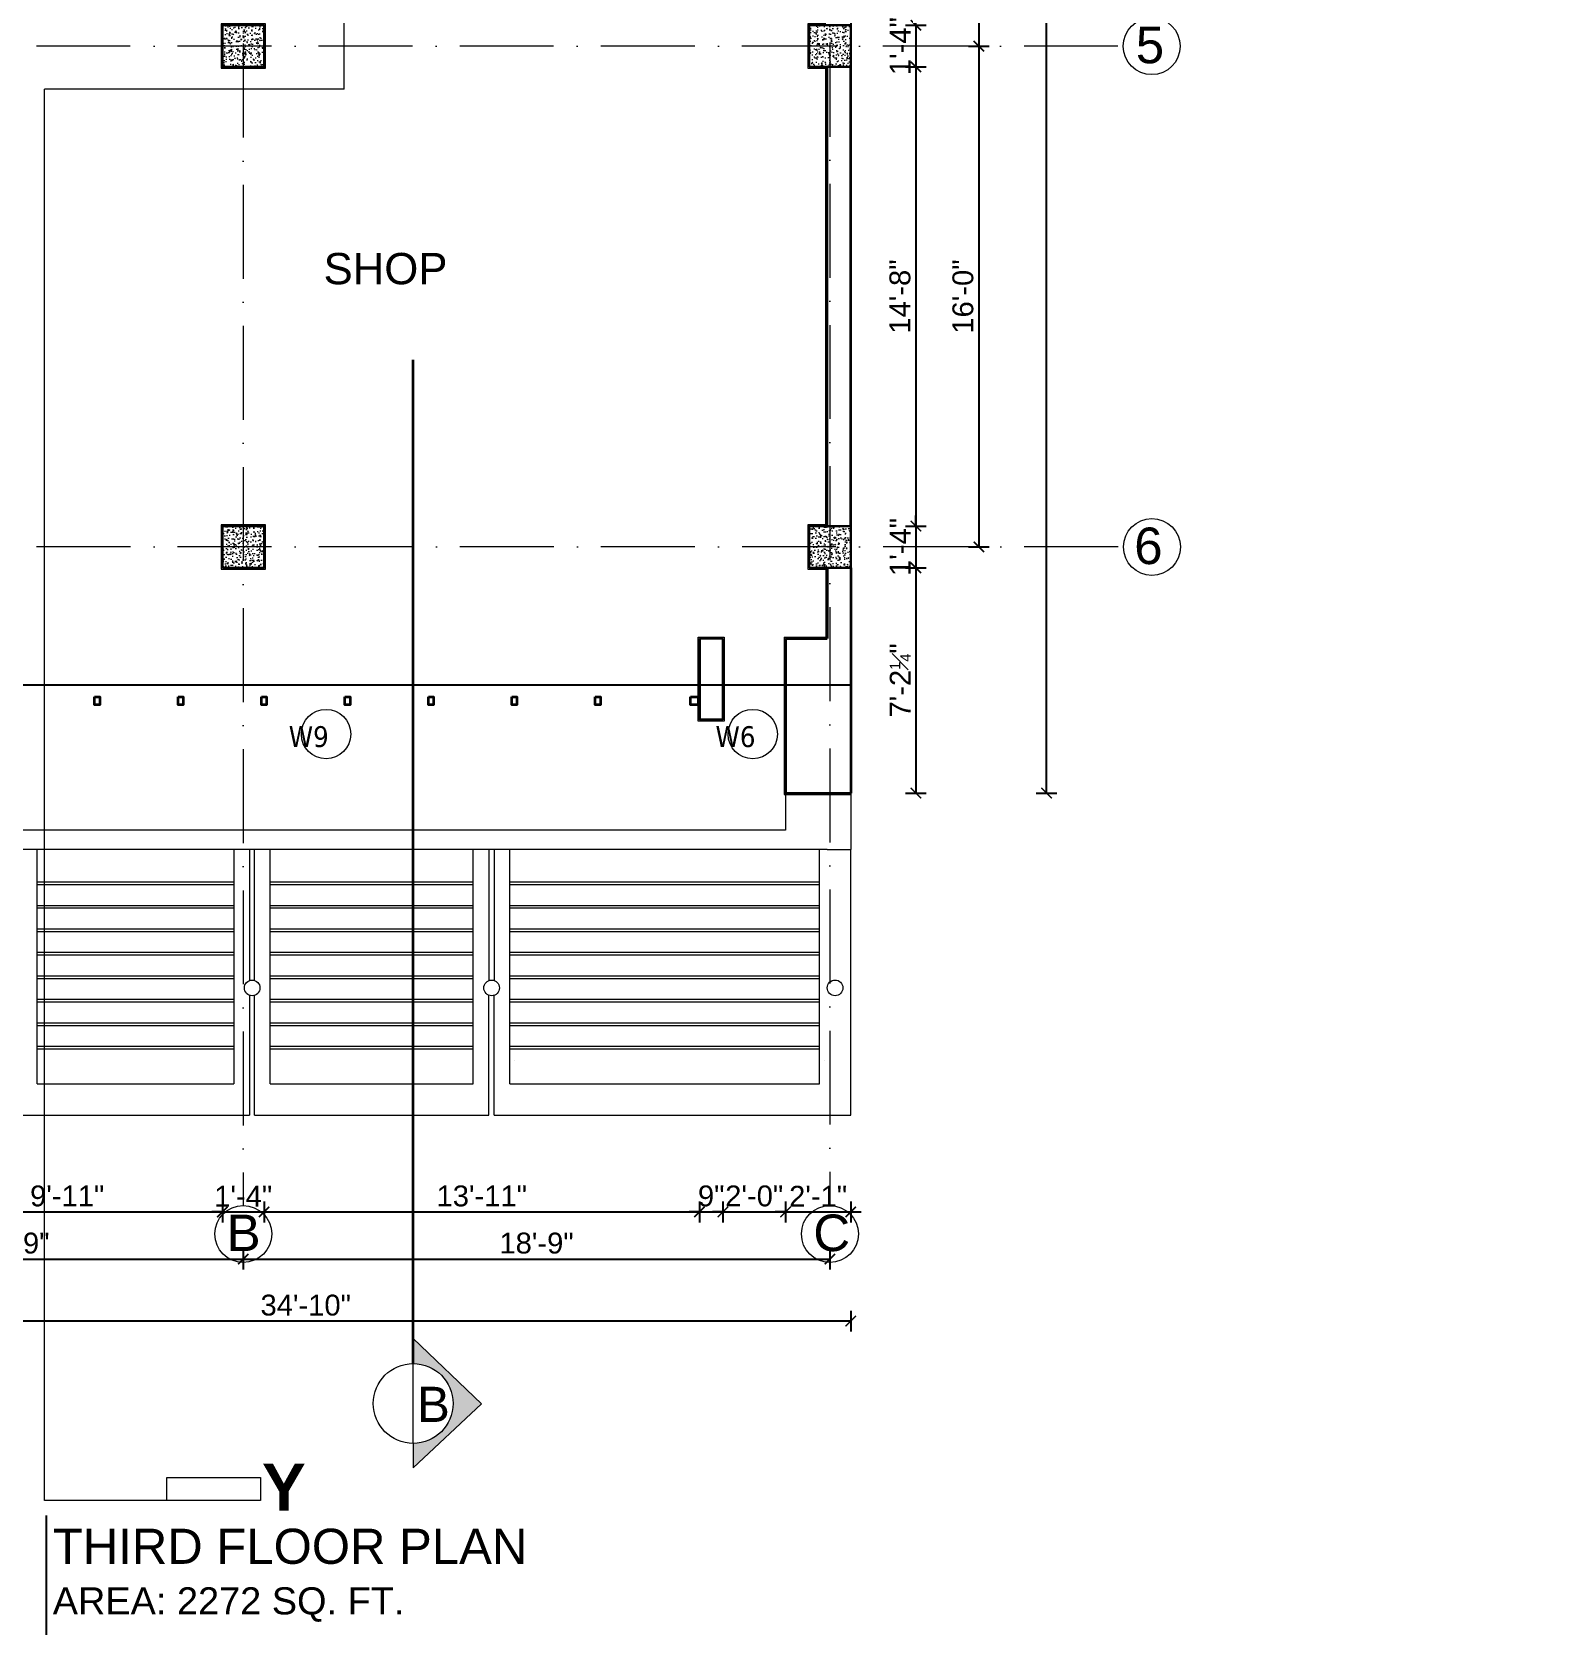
# Model space of a CAD drawing. Header units: inches. Extents: x 10755 to 33653, y -10992 to 10708.
# Drawn here: x 16191 to 16776, y 5818 to 6432 of the extents above; entities that cross this region are included whole.
import ezdxf

# ---------------------------------------------------------------- set-up
doc = ezdxf.new("R2010")
doc.units = ezdxf.units.IN
doc.header["$MEASUREMENT"] = 0
doc.linetypes.add('ACAD_ISO10W100', pattern=[18, 12, -3, 0, -3])
for name, color, linetype, lineweight in [('centerline', 9, 'ACAD_ISO10W100', 5), ('col', 1, 'Continuous', 30), ('dim', 6, 'Continuous', 13), ('dimension center - 8', 134, 'Continuous', 13), ('dimension element- 8', 5, 'Continuous', 13), ('dimension inter - 8', 6, 'Continuous', 13), ('dimension overall - 8', 185, 'Continuous', 13), ('DIMINSION', 5, 'Continuous', 15), ('elevation1', 230, 'Continuous', 13), ('hatch 2', 8, 'Continuous', 13), ('hatch- rcc', 252, 'Continuous', 5), ('PLASTER', 50, 'Continuous', 9), ('Section line-1-8', 172, 'Continuous', 35), ('SECTION LINE1', 6, 'Continuous', 18), ('Section text-1-8', 6, 'Continuous', 18), ('STAIRCASE', 143, 'Continuous', 15), ('title text 1', 113, 'Continuous', 25), ('wall', 1, 'Continuous', 35)]:
    doc.layers.add(name, color=color, linetype=linetype, lineweight=lineweight)
doc.layers.add('T-TEXT', color=230, linetype='Continuous')
doc.layers.get('dimension inter - 8').off()
doc.layers.get('DIMINSION').off()
doc.styles.add('arial', font='arial.ttf')
doc.styles.add('Prajwal', font='stylu.ttf', dxfattribs={"height": 9})
doc.styles.get("Standard").update_dxf_attribs({"font": 'arial.ttf'})
doc.styles.add('suren', font='times.ttf', dxfattribs={"height": 4})
doc.dimstyles.new('S8', dxfattribs={"dimscale": 8, "dimtxt": 1, "dimasz": 0.5, "dimexe": 0.5, "dimexo": 0.5, "dimgap": 0.25, "dimtad": 1, "dimzin": 3, "dimdsep": 46, "dimlunit": 4, "dimtxsty": 'Standard', "dimblk": 'ARCHTICK', "dimcen": 0, "dimclrd": 256, "dimclre": 256, "dimclrt": 6, "dimadec": 0, "dimazin": 0, "dimtfac": 0.5, "dimtix": 1, "dimtmove": 1, "dimatfit": 3, "dimfxl": 0.5, "dimfxlon": 1, "dimfrac": 1, "dimtolj": 1, "dimtzin": 0, "dimarcsym": 1})

# ---------------------------------------------------------------- blocks, each defined once
blk = doc.blocks.new('ETERWEWE')
at = {"layer": 'hatch- rcc', "linetype": 'Continuous', "ltscale": 30}
h = blk.add_hatch(dxfattribs=at)
h.set_pattern_fill('AR-CONC', color=256, scale=0.5, style=0)
h.set_pattern_definition([(50, (0, 0), (3.586300913, -0.313760675), [0.375, -4.125]), (355, (0, 0), (-0.69375667, 3.76096067), [0.3, -3.3]), (100.4514445, (0.299, -0.026), (2.89254423, 3.447199955), [0.31870096, -3.50571056]), (46.1842, (0, 1), (5.33620665, -0.8275964), [0.5625, -6.1875]), (96.6356355, (0.4447, 0.931), (4.67330973, 4.870593), [0.47805171, -5.2585688]), (351.184164, (0, 1), (4.67330973, 4.870593), [0.45, -4.95]), (21, (0.5, 0.75), (2.98453526, -2.013094453), [0.375, -4.125]), (326, (0.5, 0.75), (1.21657666, 3.625750225), [0.3, -3.3]), (71.4514447, (0.7487, 0.5822), (4.20111188, 1.612655764), [0.31870095, -3.50571056]), (37.5, (0, 0), (0.060799277, 1.664469269), [0, -3.26, 0, -3.35, 0, -3.3125]), (7.5, (0, 0), (1.315347687, 1.97205856), [0, -1.91, 0, -3.185, 0, -1.2625]), (327.5, (-1.115, 0), (2.669112181, -0.112774359), [0, -1.25, 0, -3.9, 0, -5.175]), (317.5, (-1.615, 0), (2.915930847, 0.50052491), [0, -1.625, 0, -2.59, 0, -3.675])])
h.paths.add_polyline_path([(159423.23, -3794.58), (159439.23, -3794.58), (159439.23, -3778.58), (159423.23, -3778.58)])
at = {"layer": 'col', "linetype": 'Continuous', "ltscale": 30}
blk.add_lwpolyline([(159423.23, -3794.58), (159423.23, -3778.58), (159439.23, -3778.58), (159439.23, -3794.58), (159423.23, -3794.58)], dxfattribs=at)
blk = doc.blocks.new('EWEWRTT')
at = {"layer": 'centerline', "ltscale": 3}
for p, q in [((176494.85, -3623.75), (176494.85, -4988.85)), ((176719.8, -3623.43), (176719.8, -4988.85)), ((176830.26, -4544.4), (176184.91, -4544.4)), ((176830.31, -4736.4), (176184.95, -4736.4))]:
    blk.add_line(p, q, dxfattribs=at)
at = {"layer": 'centerline', "linetype": 'Continuous'}
for centre in [(176843.23, -4544.4), (176843.28, -4736.4), (176494.85, -4999.76), (176719.8, -4999.76)]:
    blk.add_circle(centre, 10.91, dxfattribs=at)
at = {"layer": 'T-TEXT', "ltscale": 100, "char_height": 14, "width": 12.944, "style": 'suren'}
for s, insert, attachment_point in [('{\\fArial|b0|i0|c0|p34;5}', (176847.97, -4536.96), 3), ('{\\fArial|b0|i0|c0|p34;6}', (176847.37, -4728.96), 3), ('{\\fArial|b0|i0|c0|p34;B}', (176488.49, -4992.32), 1), ('{\\fArial|b0|i0|c0|p34;C}', (176713.44, -4992.32), 1)]:
    blk.add_mtext(s, dxfattribs=dict(at, insert=insert, attachment_point=attachment_point))
blk = doc.blocks.new('WEQQWQW')
at = {"layer": 'SECTION LINE1', "linetype": 'Continuous', "ltscale": 30}
for p, q in [((177367.99, -4560.95), (177367.99, -3517.55)), ((177253.09, -5101.89), (177253.09, -4560.95)), ((177367.99, -4560.95), (177253.09, -4560.95)), ((177299.94, -5101.89), (177253.09, -5101.89))]:
    blk.add_line(p, q, dxfattribs=at)
blk.add_lwpolyline([(177299.94, -5101.89), (177299.94, -5093.13), (177335.94, -5093.13), (177335.94, -5101.89)], close=True, dxfattribs=at)
at = {"layer": 'title text 1', "insert": (177353.24, -5087.85), "char_height": 18, "width": 3.410605131648481e-13, "attachment_point": 3, "style": 'Prajwal'}
blk.add_mtext('\\pi-24.83;{\\fArial|b1|i0|c0|p34;Y}', dxfattribs=at)
blk = doc.blocks.new('wewerrr')
at = {"layer": 'DIMINSION', "linetype": 'Continuous'}
for p in [(17063.62, -757.81), (17063.62, -757.81), (17288.57, -757.81), (17288.57, -757.81), (17063.62, -949.81), (17063.62, -949.81), (17288.57, -949.81), (17288.57, -949.81)]:
    blk.add_blockref('ETERWEWE', p, dxfattribs=at)
blk = doc.blocks.new('_ArchTick')
at = {"color": 0, "const_width": 0.15}
blk.add_lwpolyline([(-0.5, -0.5), (0.5, 0.5)], dxfattribs=at)
blk = doc.blocks.new('*D1015')
at = {"layer": 'Defpoints', "color": 0, "transparency": 16777216}
for p in [(16479.43, 6140.48), (16504.43, 6140.48), (16504.43, 5979.9)]:
    blk.add_point(p, dxfattribs=at)
at = {"layer": 'dimension element- 8', "lineweight": -2, "transparency": 16777216}
for p, q in [((16479.43, 5979.9), (16475.43, 5979.9)), ((16479.43, 5983.9), (16479.43, 5975.9)), ((16479.43, 5979.9), (16504.43, 5979.9)), ((16504.43, 5983.9), (16504.43, 5975.9)), ((16504.43, 5979.9), (16508.43, 5979.9))]:
    blk.add_line(p, q, dxfattribs=at)
at = {"layer": 'dimension element- 8', "lineweight": -2, "transparency": 16777216, "xscale": 4, "yscale": 4, "zscale": 4}
blk.add_blockref('_ArchTick', (16479.43, 5979.9), dxfattribs=at)
at = {"layer": 'dimension element- 8', "lineweight": -2, "transparency": 16777216, "xscale": 4, "yscale": 4, "zscale": 4, "rotation": 180}
blk.add_blockref('_ArchTick', (16504.43, 5979.9), dxfattribs=at)
at = {"layer": 'dimension element- 8', "color": 6, "transparency": 16777216, "insert": (16491.93, 5985.91), "char_height": 8, "attachment_point": 5}
blk.add_mtext('\\A1;2\'-1"', dxfattribs=at)
blk = doc.blocks.new('*D1003')
at = {"layer": 'Defpoints', "color": 0, "transparency": 16777216}
for p in [(16504.41, 6434.82), (16504.41, 6418.82), (16529.42, 6418.82)]:
    blk.add_point(p, dxfattribs=at)
at = {"layer": 'dimension element- 8', "lineweight": -2, "transparency": 16777216}
for p, q in [((16525.42, 6434.82), (16533.42, 6434.82)), ((16529.42, 6434.82), (16529.42, 6438.82)), ((16529.42, 6434.82), (16529.42, 6418.82)), ((16525.42, 6418.82), (16533.42, 6418.82)), ((16529.42, 6418.82), (16529.42, 6414.82))]:
    blk.add_line(p, q, dxfattribs=at)
at = {"layer": 'dimension element- 8', "lineweight": -2, "transparency": 16777216, "xscale": 4, "yscale": 4, "zscale": 4}
for p, rotation in [((16529.42, 6434.82), 270), ((16529.42, 6418.82), 90)]:
    blk.add_blockref('_ArchTick', p, dxfattribs=dict(at, rotation=rotation))
at = {"layer": 'dimension element- 8', "color": 6, "transparency": 16777216, "insert": (16523.41, 6426.82), "char_height": 8, "attachment_point": 5, "rotation": 90}
blk.add_mtext('\\A1;1\'-4"', dxfattribs=at)
blk = doc.blocks.new('*D1004')
at = {"layer": 'Defpoints', "color": 0, "transparency": 16777216}
for p in [(16504.41, 6418.82), (16504.43, 6242.82), (16529.42, 6242.82)]:
    blk.add_point(p, dxfattribs=at)
at = {"layer": 'dimension element- 8', "lineweight": -2, "transparency": 16777216}
for p, q in [((16525.42, 6418.82), (16533.42, 6418.82)), ((16529.42, 6418.82), (16529.42, 6242.82)), ((16525.42, 6242.82), (16533.42, 6242.82))]:
    blk.add_line(p, q, dxfattribs=at)
at = {"layer": 'dimension element- 8', "lineweight": -2, "transparency": 16777216, "xscale": 4, "yscale": 4, "zscale": 4}
for p, rotation in [((16529.42, 6418.82), 90), ((16529.42, 6242.82), 270)]:
    blk.add_blockref('_ArchTick', p, dxfattribs=dict(at, rotation=rotation))
at = {"layer": 'dimension element- 8', "color": 6, "transparency": 16777216, "insert": (16523.34, 6330.82), "char_height": 8, "attachment_point": 5, "rotation": 90}
blk.add_mtext('\\A1;14\'-8"', dxfattribs=at)
blk = doc.blocks.new('*D1005')
at = {"layer": 'Defpoints', "color": 0, "transparency": 16777216}
for p in [(16504.43, 6242.82), (16504.41, 6226.82), (16529.42, 6226.82)]:
    blk.add_point(p, dxfattribs=at)
at = {"layer": 'dimension element- 8', "lineweight": -2, "transparency": 16777216}
for p, q in [((16529.42, 6242.82), (16529.42, 6246.82)), ((16525.42, 6242.82), (16533.42, 6242.82)), ((16529.42, 6242.82), (16529.42, 6226.82)), ((16525.42, 6226.82), (16533.42, 6226.82)), ((16529.42, 6226.82), (16529.42, 6222.82))]:
    blk.add_line(p, q, dxfattribs=at)
at = {"layer": 'dimension element- 8', "lineweight": -2, "transparency": 16777216, "xscale": 4, "yscale": 4, "zscale": 4}
for p, rotation in [((16529.42, 6242.82), 270), ((16529.42, 6226.82), 90)]:
    blk.add_blockref('_ArchTick', p, dxfattribs=dict(at, rotation=rotation))
at = {"layer": 'dimension element- 8', "color": 6, "transparency": 16777216, "insert": (16523.41, 6234.82), "char_height": 8, "attachment_point": 5, "rotation": 90}
blk.add_mtext('\\A1;1\'-4"', dxfattribs=at)
blk = doc.blocks.new('*D1006')
at = {"layer": 'Defpoints', "color": 0, "transparency": 16777216}
for p in [(16504.41, 6226.82), (16504.43, 6140.48), (16529.42, 6140.48)]:
    blk.add_point(p, dxfattribs=at)
at = {"layer": 'dimension element- 8', "lineweight": -2, "transparency": 16777216}
for p, q in [((16525.42, 6226.82), (16533.42, 6226.82)), ((16529.42, 6226.82), (16529.42, 6140.48)), ((16525.42, 6140.48), (16533.42, 6140.48))]:
    blk.add_line(p, q, dxfattribs=at)
at = {"layer": 'dimension element- 8', "lineweight": -2, "transparency": 16777216, "xscale": 4, "yscale": 4, "zscale": 4}
for p, rotation in [((16529.42, 6226.82), 90), ((16529.42, 6140.48), 270)]:
    blk.add_blockref('_ArchTick', p, dxfattribs=dict(at, rotation=rotation))
at = {"layer": 'dimension element- 8', "color": 6, "transparency": 16777216, "insert": (16523.41, 6183.65), "char_height": 8, "attachment_point": 5, "rotation": 90}
blk.add_mtext('\\A1;7\'-2{\\H0.500000x;\\S1#4;}"', dxfattribs=at)
blk = doc.blocks.new('*D1010')
at = {"layer": 'Defpoints', "color": 0, "transparency": 16777216}
for p in [(16263.49, 6226.82), (16144.49, 6180.37), (16263.49, 5979.9)]:
    blk.add_point(p, dxfattribs=at)
at = {"layer": 'dimension element- 8', "lineweight": -2, "transparency": 16777216}
for p, q in [((16144.49, 5983.9), (16144.49, 5975.9)), ((16144.49, 5979.9), (16263.49, 5979.9)), ((16263.49, 5983.9), (16263.49, 5975.9))]:
    blk.add_line(p, q, dxfattribs=at)
at = {"layer": 'dimension element- 8', "lineweight": -2, "transparency": 16777216, "xscale": 4, "yscale": 4, "zscale": 4, "rotation": 180}
blk.add_blockref('_ArchTick', (16144.49, 5979.9), dxfattribs=at)
at = {"layer": 'dimension element- 8', "lineweight": -2, "transparency": 16777216, "xscale": 4, "yscale": 4, "zscale": 4}
blk.add_blockref('_ArchTick', (16263.49, 5979.9), dxfattribs=at)
at = {"layer": 'dimension element- 8', "color": 6, "transparency": 16777216, "insert": (16203.99, 5985.98), "char_height": 8, "attachment_point": 5}
blk.add_mtext('\\A1;9\'-11"', dxfattribs=at)
blk = doc.blocks.new('*D1011')
at = {"layer": 'Defpoints', "color": 0, "transparency": 16777216}
for p in [(16263.49, 6226.82), (16279.49, 6226.82), (16279.49, 5979.9)]:
    blk.add_point(p, dxfattribs=at)
at = {"layer": 'dimension element- 8', "lineweight": -2, "transparency": 16777216}
for p, q in [((16263.49, 5979.9), (16259.49, 5979.9)), ((16263.49, 5983.9), (16263.49, 5975.9)), ((16263.49, 5979.9), (16279.49, 5979.9)), ((16279.49, 5983.9), (16279.49, 5975.9)), ((16279.49, 5979.9), (16283.49, 5979.9))]:
    blk.add_line(p, q, dxfattribs=at)
at = {"layer": 'dimension element- 8', "lineweight": -2, "transparency": 16777216, "xscale": 4, "yscale": 4, "zscale": 4}
blk.add_blockref('_ArchTick', (16263.49, 5979.9), dxfattribs=at)
at = {"layer": 'dimension element- 8', "lineweight": -2, "transparency": 16777216, "xscale": 4, "yscale": 4, "zscale": 4, "rotation": 180}
blk.add_blockref('_ArchTick', (16279.49, 5979.9), dxfattribs=at)
at = {"layer": 'dimension element- 8', "color": 6, "transparency": 16777216, "insert": (16271.49, 5985.91), "char_height": 8, "attachment_point": 5}
blk.add_mtext('\\A1;1\'-4"', dxfattribs=at)
blk = doc.blocks.new('*D1012')
at = {"layer": 'Defpoints', "color": 0, "transparency": 16777216}
for p in [(16279.49, 6226.82), (16446.43, 6168.6), (16446.43, 5979.9)]:
    blk.add_point(p, dxfattribs=at)
at = {"layer": 'dimension element- 8', "lineweight": -2, "transparency": 16777216}
for p, q in [((16279.49, 5983.9), (16279.49, 5975.9)), ((16279.49, 5979.9), (16446.43, 5979.9)), ((16446.43, 5983.9), (16446.43, 5975.9))]:
    blk.add_line(p, q, dxfattribs=at)
at = {"layer": 'dimension element- 8', "lineweight": -2, "transparency": 16777216, "xscale": 4, "yscale": 4, "zscale": 4, "rotation": 180}
blk.add_blockref('_ArchTick', (16279.49, 5979.9), dxfattribs=at)
at = {"layer": 'dimension element- 8', "lineweight": -2, "transparency": 16777216, "xscale": 4, "yscale": 4, "zscale": 4}
blk.add_blockref('_ArchTick', (16446.43, 5979.9), dxfattribs=at)
at = {"layer": 'dimension element- 8', "color": 6, "transparency": 16777216, "insert": (16362.96, 5985.98), "char_height": 8, "attachment_point": 5}
blk.add_mtext('\\A1;13\'-11"', dxfattribs=at)
blk = doc.blocks.new('*D1013')
at = {"layer": 'Defpoints', "color": 0, "transparency": 16777216}
for p in [(16446.43, 6168.6), (16455.43, 6168.6), (16455.43, 5979.9)]:
    blk.add_point(p, dxfattribs=at)
at = {"layer": 'dimension element- 8', "lineweight": -2, "transparency": 16777216}
for p, q in [((16446.43, 5979.9), (16442.43, 5979.9)), ((16446.43, 5983.9), (16446.43, 5975.9)), ((16446.43, 5979.9), (16455.43, 5979.9)), ((16455.43, 5983.9), (16455.43, 5975.9)), ((16455.43, 5979.9), (16459.43, 5979.9))]:
    blk.add_line(p, q, dxfattribs=at)
at = {"layer": 'dimension element- 8', "lineweight": -2, "transparency": 16777216, "xscale": 4, "yscale": 4, "zscale": 4}
blk.add_blockref('_ArchTick', (16446.43, 5979.9), dxfattribs=at)
at = {"layer": 'dimension element- 8', "lineweight": -2, "transparency": 16777216, "xscale": 4, "yscale": 4, "zscale": 4, "rotation": 180}
blk.add_blockref('_ArchTick', (16455.43, 5979.9), dxfattribs=at)
at = {"layer": 'dimension element- 8', "color": 6, "transparency": 16777216, "insert": (16450.93, 5985.98), "char_height": 8, "attachment_point": 5}
blk.add_mtext('\\A1;9"', dxfattribs=at)
blk = doc.blocks.new('*D1014')
at = {"layer": 'Defpoints', "color": 0, "transparency": 16777216}
for p in [(16455.43, 6168.6), (16479.43, 6140.48), (16479.43, 5979.9)]:
    blk.add_point(p, dxfattribs=at)
at = {"layer": 'dimension element- 8', "lineweight": -2, "transparency": 16777216}
for p, q in [((16455.43, 5979.9), (16451.43, 5979.9)), ((16455.43, 5983.9), (16455.43, 5975.9)), ((16455.43, 5979.9), (16479.43, 5979.9)), ((16479.43, 5983.9), (16479.43, 5975.9)), ((16479.43, 5979.9), (16483.43, 5979.9))]:
    blk.add_line(p, q, dxfattribs=at)
at = {"layer": 'dimension element- 8', "lineweight": -2, "transparency": 16777216, "xscale": 4, "yscale": 4, "zscale": 4}
blk.add_blockref('_ArchTick', (16455.43, 5979.9), dxfattribs=at)
at = {"layer": 'dimension element- 8', "lineweight": -2, "transparency": 16777216, "xscale": 4, "yscale": 4, "zscale": 4, "rotation": 180}
blk.add_blockref('_ArchTick', (16479.43, 5979.9), dxfattribs=at)
at = {"layer": 'dimension element- 8', "color": 6, "transparency": 16777216, "insert": (16467.43, 5985.98), "char_height": 8, "attachment_point": 5}
blk.add_mtext('\\A1;2\'-0"', dxfattribs=at)
blk = doc.blocks.new('*D1407')
at = {"layer": 'Defpoints', "color": 0, "transparency": 16777216}
for p in [(16504.44, 7241.82), (16579.51, 7241.82), (16504.43, 6140.48)]:
    blk.add_point(p, dxfattribs=at)
at = {"layer": 'dimension overall - 8', "lineweight": -2, "transparency": 16777216}
for p, q in [((16575.51, 7241.82), (16583.51, 7241.82)), ((16579.51, 6140.48), (16579.51, 7241.82)), ((16575.51, 6140.48), (16583.51, 6140.48))]:
    blk.add_line(p, q, dxfattribs=at)
at = {"layer": 'dimension overall - 8', "lineweight": -2, "transparency": 16777216, "xscale": 4, "yscale": 4, "zscale": 4}
for p, rotation in [((16579.51, 7241.82), 90), ((16579.51, 6140.48), 270)]:
    blk.add_blockref('_ArchTick', p, dxfattribs=dict(at, rotation=rotation))
at = {"layer": 'dimension overall - 8', "color": 6, "transparency": 16777216, "insert": (16573.42, 6691.15), "char_height": 8, "attachment_point": 5, "rotation": 90}
blk.add_mtext('\\A1;91\'-9{\\H0.500000x;\\S1#4;}"', dxfattribs=at)
blk = doc.blocks.new('p1')
at = {"layer": 'PLASTER'}
for p, q in [((16494.91, 6243.32), (16494.93, 6418.32)), ((16494.93, 6226.32), (16494.9, 6200.27)), ((16478.9, 6200.27), (16478.93, 6156.87)), ((16478.9, 6200.27), (16494.9, 6200.27)), ((16478.93, 6156.87), (16478.93, 6139.98)), ((16478.93, 6139.98), (16504.43, 6139.98)), ((16504.43, 6140.48), (16504.43, 6139.98))]:
    blk.add_line(p, q, dxfattribs=at)
for points in [[(16279.99, 6435.32), (16262.99, 6435.32), (16262.99, 6418.32), (16279.99, 6418.32)], [(16279.99, 6243.32), (16262.99, 6243.32), (16262.99, 6226.32), (16279.99, 6226.32)], [(16445.95, 6200.27), (16455.95, 6200.27), (16455.95, 6168.1), (16445.95, 6168.1)]]:
    blk.add_lwpolyline(points, close=True, dxfattribs=at)
for points in [[(16494.93, 6435.32), (16487.93, 6435.32), (16487.93, 6418.32), (16494.93, 6418.32)], [(16494.91, 6243.32), (16487.93, 6243.32), (16487.93, 6226.32), (16494.93, 6226.32)]]:
    blk.add_lwpolyline(points, dxfattribs=at)
blk = doc.blocks.new('*D1405')
at = {"layer": 'Defpoints', "color": 0, "transparency": 16777216}
for p in [(16512.26, 6666.82), (16512.26, 6426.82), (16553.57, 6426.82)]:
    blk.add_point(p, dxfattribs=at)
at = {"layer": 'dimension center - 8', "lineweight": -2, "transparency": 16777216}
for p, q in [((16549.57, 6666.82), (16557.57, 6666.82)), ((16553.57, 6666.82), (16553.57, 6426.82)), ((16549.57, 6426.82), (16557.57, 6426.82))]:
    blk.add_line(p, q, dxfattribs=at)
at = {"layer": 'dimension center - 8', "lineweight": -2, "transparency": 16777216, "xscale": 4, "yscale": 4, "zscale": 4}
for p, rotation in [((16553.57, 6666.82), 90), ((16553.57, 6426.82), 270)]:
    blk.add_blockref('_ArchTick', p, dxfattribs=dict(at, rotation=rotation))
at = {"layer": 'dimension center - 8', "color": 6, "transparency": 16777216, "insert": (16547.48, 6546.82), "char_height": 8, "attachment_point": 5, "rotation": 90}
blk.add_mtext('\\A1;20\'-0"', dxfattribs=at)
blk = doc.blocks.new('*D1406')
at = {"layer": 'Defpoints', "color": 0, "transparency": 16777216}
for p in [(16512.26, 6426.82), (16512.26, 6234.82), (16553.57, 6234.82)]:
    blk.add_point(p, dxfattribs=at)
at = {"layer": 'dimension center - 8', "lineweight": -2, "transparency": 16777216}
for p, q in [((16549.57, 6426.82), (16557.57, 6426.82)), ((16553.57, 6426.82), (16553.57, 6234.82)), ((16549.57, 6234.82), (16557.57, 6234.82))]:
    blk.add_line(p, q, dxfattribs=at)
at = {"layer": 'dimension center - 8', "lineweight": -2, "transparency": 16777216, "xscale": 4, "yscale": 4, "zscale": 4}
for p, rotation in [((16553.57, 6426.82), 90), ((16553.57, 6234.82), 270)]:
    blk.add_blockref('_ArchTick', p, dxfattribs=dict(at, rotation=rotation))
at = {"layer": 'dimension center - 8', "color": 6, "transparency": 16777216, "insert": (16547.48, 6330.82), "char_height": 8, "attachment_point": 5, "rotation": 90}
blk.add_mtext('\\A1;16\'-0"', dxfattribs=at)
blk = doc.blocks.new('*D1440')
at = {"layer": 'Defpoints', "color": 0, "transparency": 16777216}
for p in [(16094.49, 6008.18), (16271.49, 6008.18), (16271.49, 5961.83)]:
    blk.add_point(p, dxfattribs=at)
at = {"layer": 'dimension center - 8', "lineweight": -2, "transparency": 16777216}
for p, q in [((16094.49, 5965.83), (16094.49, 5957.83)), ((16094.49, 5961.83), (16271.49, 5961.83)), ((16271.49, 5965.83), (16271.49, 5957.83))]:
    blk.add_line(p, q, dxfattribs=at)
at = {"layer": 'dimension center - 8', "lineweight": -2, "transparency": 16777216, "xscale": 4, "yscale": 4, "zscale": 4, "rotation": 180}
blk.add_blockref('_ArchTick', (16094.49, 5961.83), dxfattribs=at)
at = {"layer": 'dimension center - 8', "lineweight": -2, "transparency": 16777216, "xscale": 4, "yscale": 4, "zscale": 4}
blk.add_blockref('_ArchTick', (16271.49, 5961.83), dxfattribs=at)
at = {"layer": 'dimension center - 8', "color": 6, "transparency": 16777216, "insert": (16182.99, 5967.91), "char_height": 8, "attachment_point": 5}
blk.add_mtext('\\A1;14\'-9"', dxfattribs=at)
blk = doc.blocks.new('*D1441')
at = {"layer": 'Defpoints', "color": 0, "transparency": 16777216}
for p in [(16271.49, 6012.48), (16496.43, 6012.48), (16496.43, 5961.83)]:
    blk.add_point(p, dxfattribs=at)
at = {"layer": 'dimension center - 8', "lineweight": -2, "transparency": 16777216}
for p, q in [((16271.49, 5965.83), (16271.49, 5957.83)), ((16271.49, 5961.83), (16496.43, 5961.83)), ((16496.43, 5965.83), (16496.43, 5957.83))]:
    blk.add_line(p, q, dxfattribs=at)
at = {"layer": 'dimension center - 8', "lineweight": -2, "transparency": 16777216, "xscale": 4, "yscale": 4, "zscale": 4, "rotation": 180}
blk.add_blockref('_ArchTick', (16271.49, 5961.83), dxfattribs=at)
at = {"layer": 'dimension center - 8', "lineweight": -2, "transparency": 16777216, "xscale": 4, "yscale": 4, "zscale": 4}
blk.add_blockref('_ArchTick', (16496.43, 5961.83), dxfattribs=at)
at = {"layer": 'dimension center - 8', "color": 6, "transparency": 16777216, "insert": (16383.96, 5967.91), "char_height": 8, "attachment_point": 5}
blk.add_mtext('\\A1;18\'-9"', dxfattribs=at)
blk = doc.blocks.new('*D1439')
at = {"layer": 'Defpoints', "color": 0, "transparency": 16777216}
for p in [(16086.49, 6046.52), (16504.43, 6046.52), (16086.49, 5938.04)]:
    blk.add_point(p, dxfattribs=at)
at = {"layer": 'dimension overall - 8', "lineweight": -2, "transparency": 16777216}
for p, q in [((16086.49, 5942.04), (16086.49, 5934.04)), ((16504.43, 5942.04), (16504.43, 5934.04)), ((16504.43, 5938.04), (16086.49, 5938.04))]:
    blk.add_line(p, q, dxfattribs=at)
at = {"layer": 'dimension overall - 8', "lineweight": -2, "transparency": 16777216, "xscale": 4, "yscale": 4, "zscale": 4, "rotation": 180}
blk.add_blockref('_ArchTick', (16086.49, 5938.04), dxfattribs=at)
at = {"layer": 'dimension overall - 8', "lineweight": -2, "transparency": 16777216, "xscale": 4, "yscale": 4, "zscale": 4}
blk.add_blockref('_ArchTick', (16504.43, 5938.04), dxfattribs=at)
at = {"layer": 'dimension overall - 8', "color": 6, "transparency": 16777216, "insert": (16295.46, 5944.13), "char_height": 8, "attachment_point": 5}
blk.add_mtext('\\A1;34\'-10"', dxfattribs=at)
blk = doc.blocks.new('s22')
at = {"layer": 'Section text-1-8'}
blk.add_hatch(color=256, dxfattribs=at).paths.add_polyline_path([(14069.68, 5931.42), (14069.68, 5921.78, -0.414214), (14084.99, 5906.47, -0.414214), (14069.68, 5891.16), (14069.68, 5881.86), (14095.89, 5906.39)])
at = {"layer": 'Section line-1-8', "linetype": 'Continuous'}
blk.add_line((14069.68, 5921.78), (14069.68, 6306.51), dxfattribs=at)
at = {"layer": 'Section text-1-8'}
blk.add_line((14069.68, 5891.51), (14069.68, 5922.13), dxfattribs=at)
blk.add_lwpolyline([(14069.68, 5891.16), (14069.68, 5881.86), (14095.89, 5906.39), (14069.68, 5931.42), (14069.68, 5921.78)], dxfattribs=at)
blk.add_circle((14069.68, 5906.47), 15.31, dxfattribs=at)
at = {"layer": 'Section text-1-8', "insert": (14071.17, 5899.38), "char_height": 13.5, "attachment_point": 7, "style": 'arial'}
blk.add_mtext('B', dxfattribs=at)
blk = doc.blocks.new('*D3622')
at = {"layer": 'Defpoints', "color": 0, "transparency": 16777216}
for p in [(10864.08, 6434.82), (31531.53, 6434.82), (31551.39, 6095.11)]:
    blk.add_point(p, dxfattribs=at)
at = {"layer": 'dim', "lineweight": -2, "transparency": 16777216}
for p, q in [((31527.53, 6434.82), (31535.53, 6434.82)), ((31531.53, 6095.11), (31531.53, 6434.82)), ((31535.53, 6095.11), (31527.53, 6095.11))]:
    blk.add_line(p, q, dxfattribs=at)
at = {"layer": 'dim', "lineweight": -2, "transparency": 16777216, "xscale": 4, "yscale": 4, "zscale": 4}
for p, rotation in [((31531.53, 6434.82), 90), ((31531.53, 6095.11), 270)]:
    blk.add_blockref('_ArchTick', p, dxfattribs=dict(at, rotation=rotation))
at = {"layer": 'dim', "color": 6, "transparency": 16777216, "insert": (31525.42, 6264.96), "char_height": 8, "attachment_point": 5, "rotation": 90}
blk.add_mtext('\\A1;28\'-3{\\H0.500000x;\\S3#4;}"', dxfattribs=at)

msp = doc.modelspace()

# ---------------------------------------------------------------- linework, layer by layer
msp.add_line((16494.357, 6038.07), (16494.357, 6038.034))
at = {"layer": 'Defpoints'}
msp.add_lwpolyline([(16086.487, 7285.819), (16277.487, 7285.819), (16277.487, 7225.819), (16504.064, 7225.819), (16504.436, 7225.819), (16504.436, 6181.81), (16086.487, 6181.81), (16086.487, 7285.819)], dxfattribs=at)
at = {"layer": 'elevation1'}
for p, q in [((16192.476, 6029.034), (16192.476, 6118.819)), ((16267.839, 6119.012), (16267.839, 6029.034)), ((16273.839, 6119.012), (16273.839, 6068.564)), ((16275.839, 6068.621), (16275.839, 6119)), ((16281.839, 6029.034), (16281.839, 6119)), ((16359.661, 6029.034), (16359.661, 6118.819)), ((16365.661, 6118.819), (16365.661, 6068.564)), ((16367.661, 6118.819), (16367.661, 6068.621)), ((16373.661, 6029.034), (16373.661, 6118.819)), ((16492.434, 6029.034), (16492.434, 6118.819)), ((16504.434, 6017.034), (16504.434, 6118.819)), ((16267.839, 6106.298), (16192.476, 6106.298)), ((16267.839, 6105.302), (16192.476, 6105.302)), ((16359.661, 6106.298), (16281.839, 6106.298)), ((16359.661, 6105.302), (16281.839, 6105.302)), ((16492.434, 6106.298), (16373.661, 6106.298)), ((16492.434, 6105.302), (16373.661, 6105.302)), ((16267.839, 6097.298), (16192.476, 6097.298)), ((16267.839, 6096.303), (16192.476, 6096.303)), ((16359.661, 6097.298), (16281.839, 6097.298)), ((16359.661, 6096.303), (16281.839, 6096.303)), ((16492.434, 6097.298), (16373.661, 6097.298)), ((16492.434, 6096.303), (16373.661, 6096.303)), ((16267.839, 6088.298), (16192.476, 6088.298)), ((16267.839, 6087.303), (16192.476, 6087.303)), ((16359.661, 6088.298), (16281.839, 6088.298)), ((16359.661, 6087.303), (16281.839, 6087.303)), ((16492.434, 6088.298), (16373.661, 6088.298)), ((16492.434, 6087.303), (16373.661, 6087.303)), ((16267.839, 6079.298), (16192.476, 6079.298)), ((16267.839, 6078.303), (16192.476, 6078.303)), ((16359.661, 6079.298), (16281.839, 6079.298)), ((16359.661, 6078.303), (16281.839, 6078.303)), ((16492.434, 6079.298), (16373.661, 6079.298)), ((16492.434, 6078.303), (16373.661, 6078.303)), ((16267.839, 6070.298), (16192.476, 6070.298)), ((16267.839, 6069.303), (16192.476, 6069.303)), ((16359.661, 6070.298), (16281.839, 6070.298)), ((16359.661, 6069.303), (16281.839, 6069.303)), ((16492.434, 6070.298), (16373.661, 6070.298)), ((16492.434, 6069.303), (16373.661, 6069.303)), ((16267.839, 6061.298), (16192.476, 6061.298)), ((16267.839, 6060.303), (16192.476, 6060.303)), ((16273.839, 6062.967), (16273.839, 6017.034)), ((16275.839, 6017.034), (16275.839, 6062.909)), ((16359.661, 6061.298), (16281.839, 6061.298)), ((16359.661, 6060.303), (16281.839, 6060.303)), ((16365.661, 6017.034), (16365.661, 6062.967)), ((16367.661, 6017.034), (16367.661, 6062.909)), ((16492.434, 6061.298), (16373.661, 6061.298)), ((16492.434, 6060.303), (16373.661, 6060.303)), ((16267.839, 6052.299), (16192.476, 6052.299)), ((16267.839, 6051.303), (16192.476, 6051.303)), ((16359.661, 6052.299), (16281.839, 6052.299)), ((16359.661, 6051.303), (16281.839, 6051.303)), ((16492.434, 6052.299), (16373.661, 6052.299)), ((16492.434, 6051.303), (16373.661, 6051.303)), ((16267.839, 6043.299), (16192.476, 6043.299)), ((16267.839, 6042.304), (16192.476, 6042.304)), ((16359.661, 6043.299), (16281.839, 6043.299)), ((16359.661, 6042.304), (16281.839, 6042.304)), ((16492.434, 6043.299), (16373.661, 6043.299)), ((16492.434, 6042.304), (16373.661, 6042.304)), ((16375.661, 6038.07), (16375.661, 6038.034)), ((16192.476, 6029.034), (16267.839, 6029.034)), ((16281.839, 6029.034), (16359.661, 6029.034)), ((16373.661, 6029.034), (16492.434, 6029.034)), ((16186.476, 6017.034), (16273.839, 6017.034)), ((16275.839, 6017.034), (16284.657, 6017.034)), ((16284.657, 6017.034), (16365.661, 6017.034)), ((16367.661, 6017.034), (16504.434, 6017.034))]:
    msp.add_line(p, q, dxfattribs=at)
for centre in [(16274.92, 6065.765), (16366.743, 6065.765), (16498.434, 6065.801)]:
    msp.add_circle(centre, 3, dxfattribs=at)
at = {"layer": 'hatch 2', "ltscale": 30}
for centre in [(16303.248, 6163.087), (16466.878, 6163.087)]:
    msp.add_circle(centre, 9.47, dxfattribs=at)
at = {"layer": 'STAIRCASE', "linetype": 'Continuous', "ltscale": 30}
for p, q in [((16479.434, 6140.48), (16479.434, 6126.302)), ((16504.434, 6140.48), (16504.434, 6118.819)), ((16479.434, 6126.302), (16111.487, 6126.302)), ((16495.434, 6118.819), (16095.487, 6118.819)), ((16495.434, 6118.819), (16100.672, 6118.819)), ((16495.434, 6118.819), (16504.434, 6118.819)), ((16495.434, 6118.819), (16504.434, 6118.819))]:
    msp.add_line(p, q, dxfattribs=at)
at = {"layer": 'title text 1', "linetype": 'Continuous', "ltscale": 30}
msp.add_line((16195.91, 5863.506), (16195.91, 5817.736), dxfattribs=at)
at = {"layer": 'wall', "linetype": 'Continuous', "ltscale": 30}
for p, q in [((16495.414, 6242.819), (16495.432, 6418.819)), ((16504.414, 6243.11), (16504.432, 6418.819)), ((16495.434, 6226.819), (16495.434, 6199.772)), ((16504.434, 6226.819), (16504.434, 6140.48)), ((16446.434, 6199.772), (16446.434, 6168.599)), ((16455.434, 6199.772), (16446.434, 6199.772)), ((16455.434, 6199.772), (16455.434, 6168.599)), ((16479.434, 6199.772), (16479.434, 6140.48)), ((16479.434, 6199.772), (16495.434, 6199.772)), ((16455.434, 6168.599), (16446.434, 6168.599)), ((16479.434, 6140.48), (16504.434, 6140.48))]:
    msp.add_line(p, q, dxfattribs=at)
for points in [[(16214.49, 6177.303), (16216.469, 6177.303), (16216.469, 6174.279), (16214.49, 6174.279)], [(16246.49, 6177.303), (16248.469, 6177.303), (16248.469, 6174.279), (16246.49, 6174.279)], [(16278.469, 6177.303), (16280.449, 6177.303), (16280.449, 6174.279), (16278.469, 6174.279)], [(16310.49, 6177.303), (16312.469, 6177.303), (16312.469, 6174.279), (16310.49, 6174.279)], [(16342.49, 6177.303), (16344.469, 6177.303), (16344.469, 6174.279), (16342.49, 6174.279)], [(16374.469, 6177.303), (16376.449, 6177.303), (16376.449, 6174.279), (16374.469, 6174.279)], [(16406.49, 6177.303), (16408.469, 6177.303), (16408.469, 6174.279), (16406.49, 6174.279)], [(16442.973, 6177.303), (16445.952, 6177.303), (16445.952, 6174.279), (16442.973, 6174.279)]]:
    msp.add_lwpolyline(points, close=True, dxfattribs=at)

# ---------------------------------------------------------------- block references
at = {"layer": 'dimension center - 8'}
msp.add_blockref('s22', (2266.969, 0), dxfattribs=at)
at = {"layer": 'dimension inter - 8'}
msp.add_blockref('p1', (0, 0), dxfattribs=at)
at = {"layer": 'DIMINSION', "linetype": 'Continuous'}
for p in [(-143159.744, 10021.401), (-142934.796, 10021.401)]:
    msp.add_blockref('ETERWEWE', p, dxfattribs=at)
at = {"layer": 'wall', "linetype": 'Continuous'}
for name, p in [('WEQQWQW', (-161057.785, 10971.215)), ('wewerrr', (-160223.362, 10971.215))]:
    msp.add_blockref(name, p, dxfattribs=at)
at = {"layer": 'wall', "linetype": 'Continuous', "ltscale": 30}
msp.add_blockref('EWEWRTT', (-160223.362, 10971.215), dxfattribs=at)

# ---------------------------------------------------------------- texts
at = {"layer": 'title text 1', "attachment_point": 1, "style": 'Prajwal'}
for s, insert, char_height, width in [('{\\fSansSerif|b0|i0|c2|p2;SHOP}', (16302.302, 6347.53), 12, 241.00666), ('{\\fSansSerif|b0|i0|c2|p2;\\H1.333x;THIRD FLOOR PLAN\\P\\H0.7718x;AREA: 2272 SQ. FT. }', (16198.449, 5858.462), 10.1088, 301.72993)]:
    msp.add_mtext(s, dxfattribs=dict(at, insert=insert, char_height=char_height, width=width))
at = {"layer": 'title text 1', "char_height": 8, "width": 6.48014975013211e-13, "attachment_point": 1, "rotation": 359.956324, "style": 'Prajwal'}
for s, insert in [('\\pxi-0.8045;{\\fTahoma|b0|i0|c0|p34;W9}', (16295.39, 6166.12)), ('\\pi-6.436;{\\fTahoma|b0|i0|c0|p34;W6}', (16459.02, 6166.12))]:
    msp.add_mtext(s, dxfattribs=dict(at, insert=insert))

# ---------------------------------------------------------------- dimensions: what is measured, and where the dimension line sits
at = {"layer": 'dim'}
dim = msp.add_linear_dim(base=(31531.53, 6434.819), p1=(31551.386, 6095.11), p2=(10864.084, 6434.819), angle=270, dimstyle='S8', dxfattribs=at)
dim.commit()
dim.dimension.update_dxf_attribs({"geometry": '*D3622', "text_midpoint": (31525.415, 6264.964)})
at = {"layer": 'dimension center - 8'}
for base, p1, p2, picture, middle in [((16553.569, 6426.819), (16512.264, 6666.819), (16512.264, 6426.819), '*D1405', (16547.484, 6546.819)), ((16553.569, 6234.819), (16512.264, 6426.819), (16512.264, 6234.819), '*D1406', (16547.484, 6330.819))]:
    dim = msp.add_linear_dim(base=base, p1=p1, p2=p2, angle=90, dimstyle='S8', dxfattribs=at)
    dim.commit()
    dim.dimension.update_dxf_attribs({"geometry": picture, "text_midpoint": middle})
for base, p1, p2, picture, middle in [((16496.434, 5961.825), (16271.487, 6012.479), (16496.434, 6012.479), '*D1441', (16383.961, 5967.91)), ((16271.487, 5961.825), (16094.487, 6008.177), (16271.487, 6008.177), '*D1440', (16182.987, 5967.91))]:
    dim = msp.add_linear_dim(base=base, p1=p1, p2=p2, dimstyle='S8', dxfattribs=at)
    dim.commit()
    dim.dimension.update_dxf_attribs({"geometry": picture, "text_midpoint": middle})
at = {"layer": 'dimension element- 8'}
for base, p1, p2, picture, middle in [((16529.421, 6418.819), (16504.414, 6434.819), (16504.414, 6418.819), '*D1003', (16523.405, 6426.819)), ((16529.421, 6242.819), (16504.414, 6418.819), (16504.434, 6242.819), '*D1004', (16523.337, 6330.819)), ((16529.421, 6226.819), (16504.434, 6242.819), (16504.414, 6226.819), '*D1005', (16523.405, 6234.819)), ((16529.421, 6140.48), (16504.414, 6226.819), (16504.434, 6140.48), '*D1006', (16523.405, 6183.649))]:
    dim = msp.add_linear_dim(base=base, p1=p1, p2=p2, angle=90, dimstyle='S8', dxfattribs=at)
    dim.commit()
    dim.dimension.update_dxf_attribs({"geometry": picture, "text_midpoint": middle})
for base, p1, p2, picture, middle in [((16263.487, 5979.897), (16144.487, 6180.375), (16263.487, 6226.819), '*D1010', (16203.987, 5985.981)), ((16279.487, 5979.897), (16263.487, 6226.819), (16279.487, 6226.819), '*D1011', (16271.487, 5985.913)), ((16446.434, 5979.897), (16279.487, 6226.819), (16446.434, 6168.599), '*D1012', (16362.961, 5985.984)), ((16455.434, 5979.897), (16446.434, 6168.599), (16455.434, 6168.599), '*D1013', (16450.934, 5985.981)), ((16479.434, 5979.897), (16455.434, 6168.599), (16479.434, 6140.48), '*D1014', (16467.434, 5985.981)), ((16504.434, 5979.897), (16479.434, 6140.48), (16504.434, 6140.48), '*D1015', (16491.934, 5985.913))]:
    dim = msp.add_linear_dim(base=base, p1=p1, p2=p2, dimstyle='S8', dxfattribs=at)
    dim.commit()
    dim.dimension.update_dxf_attribs({"geometry": picture, "text_midpoint": middle})
at = {"layer": 'dimension overall - 8'}
dim = msp.add_linear_dim(base=(16579.506, 7241.819), p1=(16504.434, 6140.48), p2=(16504.436, 7241.819), angle=90, dimstyle='S8', dxfattribs=at)
dim.commit()
dim.dimension.update_dxf_attribs({"geometry": '*D1407', "text_midpoint": (16573.422, 6691.149)})
dim = msp.add_linear_dim(base=(16086.487, 5938.045), p1=(16504.434, 6046.525), p2=(16086.487, 6046.525), dimstyle='S8', dxfattribs=at)
dim.commit()
dim.dimension.update_dxf_attribs({"geometry": '*D1439', "text_midpoint": (16295.461, 5944.132)})

doc.saveas('drawing.dxf')
